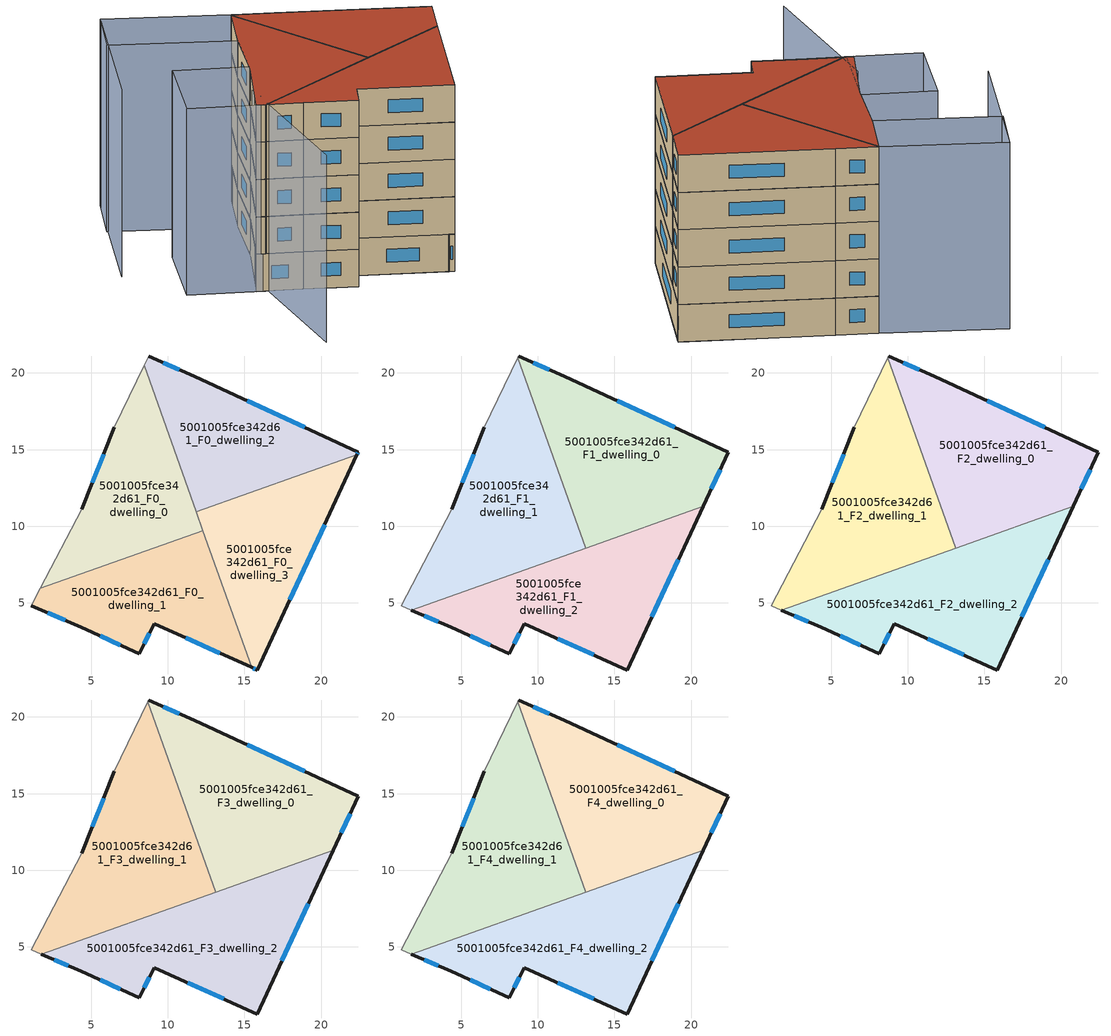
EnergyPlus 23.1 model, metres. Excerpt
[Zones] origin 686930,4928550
5001005fce342d61_F0_dwelling_0
 floor ground (EU_floor_Construction): 12.29,9.72 8.46,20.5 6.51,16.45 4.39,11.1 1.7,5.96 z0
 wall outside (EU_wall_Construction): 4.39,11.1 6.51,16.45 z0:3
 wall adiabatic (EU_wall_Construction): 6.51,16.45 8.46,20.5 / 1.7,5.96 4.39,11.1 z0:3
 wall to 5001005fce342d61_F0_dwelling_1 (EU_wall_Construction): 12.29,9.72 1.7,5.96 z0:3
 wall to 5001005fce342d61_F0_dwelling_2 (EU_wall_Construction): 8.46,20.5 11.86,10.95 z0:3
 wall to 5001005fce342d61_F0_dwelling_3 (EU_wall_Construction): 11.86,10.95 12.29,9.72 z0:3
 window (EU_Window_Construction): 5.07,12.84 5.82,14.71 z0.98:2.02
5001005fce342d61_F0_dwelling_1
 floor ground (EU_floor_Construction): 15.46,0.8 12.29,9.72 1.7,5.96 1.1,4.81 4.36,3.42 8.15,1.7 9.12,3.65 z0
 wall outside (EU_wall_Construction): 15.46,0.8 9.12,3.65 8.15,1.7 4.36,3.42 1.1,4.81 z0:3
 wall adiabatic (EU_wall_Construction): 1.1,4.81 1.7,5.96 z0:3
 wall to 5001005fce342d61_F0_dwelling_3 (EU_wall_Construction): 12.29,9.72 15.46,0.8 z0:3
 window (EU_Window_Construction): 6.92,2.26 5.59,2.86 / 3.3,3.87 2.17,4.36 / 13.4,1.73 11.19,2.72 / 8.81,3.02 8.46,2.34 z0.98:2.02
5001005fce342d61_F0_dwelling_2
 floor ground (EU_floor_Construction): 22.34,14.67 22.42,14.84 11.71,19.79 8.76,21.1 8.46,20.5 11.85,10.95 z0
 wall outside (EU_wall_Construction): 8.76,21.1 11.71,19.79 22.42,14.84 22.34,14.67 z0:3
 wall to 5001005fce342d61_F0_dwelling_3 (EU_wall_Construction): 22.34,14.67 11.85,10.95 z0:3
 wall adiabatic (EU_wall_Construction): 8.46,20.5 8.76,21.1 z0:3
 window (EU_Window_Construction): 9.72,20.68 10.75,20.22 / 15.19,18.18 18.94,16.45 / 22.39,14.79 22.36,14.73 z0.98:2.02
5001005fce342d61_F0_dwelling_3
 floor ground (EU_floor_Construction): 15.83,0.63 22.34,14.67 11.85,10.95 15.46,0.8 z0
 wall outside (EU_wall_Construction): 22.34,14.67 15.83,0.63 15.46,0.8 z0:3
 window (EU_Window_Construction): 20.22,10.11 17.95,5.2 / 15.71,0.69 15.58,0.75 z0.98:2.02
5001005fce342d61_F1_dwelling_0
 floor to 5001005fce342d61_F0_dwelling_2 (EU_floor_Construction): 22.34,14.67 22.42,14.84 11.71,19.79 8.76,21.1 8.7,20.99 12.22,11.08 z3
 floor to 5001005fce342d61_F0_dwelling_3 (EU_floor_Construction): 20.77,11.3 22.34,14.67 12.22,11.08 13.11,8.58 z3
 wall outside (EU_wall_Construction): 8.76,21.1 11.71,19.79 22.42,14.84 20.77,11.3 z3:6
 wall adiabatic (EU_wall_Construction): 8.7,21 8.76,21.1 z3:6
 wall to 5001005fce342d61_F1_dwelling_1 (EU_wall_Construction): 13.11,8.58 8.7,21 z3:6
 wall to 5001005fce342d61_F1_dwelling_2 (EU_wall_Construction): 20.77,11.3 13.11,8.58 z3:6
 window (EU_Window_Construction): 9.72,20.68 10.75,20.22 / 15.19,18.18 18.94,16.45 / 21.88,13.69 21.31,12.45 z3.98:5.02
5001005fce342d61_F1_dwelling_1
 floor to 5001005fce342d61_F0_dwelling_0 (EU_floor_Construction): 12.29,9.72 8.46,20.5 6.51,16.45 4.39,11.1 1.7,5.96 z3
 floor to 5001005fce342d61_F0_dwelling_1 (EU_floor_Construction): 12.75,8.45 12.29,9.72 1.7,5.96 1.1,4.81 1.74,4.54 z3
 floor to 5001005fce342d61_F0_dwelling_2 (EU_floor_Construction): 12.22,11.08 8.7,20.99 8.46,20.5 11.86,10.95 z3
 floor to 5001005fce342d61_F0_dwelling_3 (EU_floor_Construction): 13.11,8.58 12.22,11.08 11.86,10.95 12.75,8.45 z3
 wall outside (EU_wall_Construction): 4.39,11.1 6.51,16.45 z3:6
 wall adiabatic (EU_wall_Construction): 6.51,16.45 8.7,21 / 1.74,4.54 1.1,4.81 4.39,11.1 z3:6
 wall to 5001005fce342d61_F1_dwelling_2 (EU_wall_Construction): 13.11,8.58 1.74,4.54 z3:6
 window (EU_Window_Construction): 5.07,12.84 5.82,14.71 z3.98:5.02
5001005fce342d61_F1_dwelling_2
 floor to 5001005fce342d61_F0_dwelling_1 (EU_floor_Construction): 15.46,0.8 12.75,8.45 1.74,4.54 4.36,3.42 8.15,1.7 9.12,3.65 z3
 floor to 5001005fce342d61_F0_dwelling_3 (EU_floor_Construction): 15.83,0.63 20.77,11.3 12.75,8.45 15.46,0.8 z3
 wall outside (EU_wall_Construction): 20.77,11.3 15.83,0.63 9.12,3.65 8.15,1.7 4.36,3.42 1.74,4.54 z3:6
 window (EU_Window_Construction): 6.92,2.26 5.59,2.86 / 3.51,3.79 2.6,4.18 / 19.17,7.83 17.44,4.1 / 13.65,1.61 11.31,2.67 / 8.81,3.02 8.46,2.34 z3.98:5.02
5001005fce342d61_F2_dwelling_0
 floor to 5001005fce342d61_F1_dwelling_0 (EU_floor_Construction): 20.77,11.3 22.42,14.84 11.71,19.79 8.76,21.1 8.7,21 13.11,8.58 z6
 wall outside (EU_wall_Construction): 8.76,21.1 11.71,19.79 22.42,14.84 20.77,11.3 z6:9
 wall adiabatic (EU_wall_Construction): 8.7,21 8.76,21.1 z6:9
 wall to 5001005fce342d61_F2_dwelling_1 (EU_wall_Construction): 13.11,8.58 8.7,21 z6:9
 wall to 5001005fce342d61_F2_dwelling_2 (EU_wall_Construction): 20.77,11.3 13.11,8.58 z6:9
 window (EU_Window_Construction): 9.72,20.68 10.75,20.22 / 15.19,18.18 18.94,16.45 / 21.88,13.69 21.31,12.45 z6.98:8.02
5001005fce342d61_F2_dwelling_1
 floor to 5001005fce342d61_F1_dwelling_1 (EU_floor_Construction): 13.11,8.58 8.7,21 6.51,16.45 4.39,11.1 1.1,4.81 1.74,4.54 z6
 wall outside (EU_wall_Construction): 4.39,11.1 6.51,16.45 z6:9
 wall adiabatic (EU_wall_Construction): 6.51,16.45 8.7,21 / 1.74,4.54 1.1,4.81 4.39,11.1 z6:9
 wall to 5001005fce342d61_F2_dwelling_2 (EU_wall_Construction): 13.11,8.58 1.74,4.54 z6:9
 window (EU_Window_Construction): 5.07,12.84 5.82,14.71 z6.98:8.02
5001005fce342d61_F2_dwelling_2
 floor to 5001005fce342d61_F1_dwelling_2 (EU_floor_Construction): 15.83,0.63 20.77,11.3 1.74,4.54 4.36,3.42 8.15,1.7 9.12,3.65 z6
 wall outside (EU_wall_Construction): 20.77,11.3 15.83,0.63 9.12,3.65 8.15,1.7 4.36,3.42 1.74,4.54 z6:9
 window (EU_Window_Construction): 6.92,2.26 5.59,2.86 / 3.51,3.79 2.6,4.18 / 19.17,7.83 17.44,4.1 / 13.65,1.61 11.31,2.67 / 8.81,3.02 8.46,2.34 z6.98:8.02
5001005fce342d61_F3_dwelling_0
 floor to 5001005fce342d61_F2_dwelling_0 (EU_floor_Construction): 20.77,11.3 22.42,14.84 11.71,19.79 8.76,21.1 8.7,21 13.11,8.58 z9
 wall outside (EU_wall_Construction): 8.76,21.1 11.71,19.79 22.42,14.84 20.77,11.3 z9:12
 wall adiabatic (EU_wall_Construction): 8.7,21 8.76,21.1 z9:12
 wall to 5001005fce342d61_F3_dwelling_1 (EU_wall_Construction): 13.11,8.58 8.7,21 z9:12
 wall to 5001005fce342d61_F3_dwelling_2 (EU_wall_Construction): 20.77,11.3 13.11,8.58 z9:12
 window (EU_Window_Construction): 9.72,20.68 10.75,20.22 / 15.19,18.18 18.94,16.45 / 21.88,13.69 21.31,12.45 z9.98:11.02
5001005fce342d61_F3_dwelling_1
 floor to 5001005fce342d61_F2_dwelling_1 (EU_floor_Construction): 13.11,8.58 8.7,21 6.51,16.45 4.39,11.1 1.1,4.81 1.74,4.54 z9
 wall outside (EU_wall_Construction): 4.39,11.1 6.51,16.45 z9:12
 wall adiabatic (EU_wall_Construction): 6.51,16.45 8.7,21 / 1.74,4.54 1.1,4.81 4.39,11.1 z9:12
 wall to 5001005fce342d61_F3_dwelling_2 (EU_wall_Construction): 13.11,8.58 1.74,4.54 z9:12
 window (EU_Window_Construction): 5.07,12.84 5.82,14.71 z9.98:11.02
5001005fce342d61_F3_dwelling_2
 floor to 5001005fce342d61_F2_dwelling_2 (EU_floor_Construction): 15.83,0.63 20.77,11.3 1.74,4.54 4.36,3.42 8.15,1.7 9.12,3.65 z9
 wall outside (EU_wall_Construction): 20.77,11.3 15.83,0.63 9.12,3.65 8.15,1.7 4.36,3.42 1.74,4.54 z9:12
 window (EU_Window_Construction): 6.92,2.26 5.59,2.86 / 3.51,3.79 2.6,4.18 / 19.17,7.83 17.44,4.1 / 13.65,1.61 11.31,2.67 / 8.81,3.02 8.46,2.34 z9.98:11.02
5001005fce342d61_F4_dwelling_0
 floor to 5001005fce342d61_F3_dwelling_0 (EU_floor_Construction): 20.77,11.3 22.42,14.84 11.71,19.79 8.76,21.1 8.7,21 13.11,8.58 z12
 wall outside (EU_wall_Construction): 8.76,21.1 11.71,19.79 22.42,14.84 20.77,11.3 z12:15
 wall adiabatic (EU_wall_Construction): 8.7,21 8.76,21.1 z12:15
 wall to 5001005fce342d61_F4_dwelling_1 (EU_wall_Construction): 13.11,8.58 8.7,21 z12:15
 wall to 5001005fce342d61_F4_dwelling_2 (EU_wall_Construction): 20.77,11.3 13.11,8.58 z12:15
 window (EU_Window_Construction): 9.72,20.68 10.75,20.22 / 15.19,18.18 18.94,16.45 / 21.88,13.69 21.31,12.45 z12.98:14.02
 roof outside (EU_roof_Construction): 22.42,14.84 20.77,11.3 13.11,8.58 8.7,21 8.76,21.1 11.71,19.79 z15
5001005fce342d61_F4_dwelling_1
 floor to 5001005fce342d61_F3_dwelling_1 (EU_floor_Construction): 13.11,8.58 8.7,21 6.51,16.45 4.39,11.1 1.1,4.81 1.74,4.54 z12
 wall outside (EU_wall_Construction): 4.39,11.1 6.51,16.45 z12:15
 wall adiabatic (EU_wall_Construction): 6.51,16.45 8.7,21 / 1.74,4.54 1.1,4.81 4.39,11.1 z12:15
 wall to 5001005fce342d61_F4_dwelling_2 (EU_wall_Construction): 13.11,8.58 1.74,4.54 z12:15
 window (EU_Window_Construction): 5.07,12.84 5.82,14.71 z12.98:14.02
 roof outside (EU_roof_Construction): 8.7,21 13.11,8.58 1.74,4.54 1.1,4.81 4.39,11.1 6.51,16.45 z15
5001005fce342d61_F4_dwelling_2
 floor to 5001005fce342d61_F3_dwelling_2 (EU_floor_Construction): 15.83,0.63 20.77,11.3 1.74,4.54 4.36,3.42 8.15,1.7 9.12,3.65 z12
 wall outside (EU_wall_Construction): 20.77,11.3 15.83,0.63 9.12,3.65 8.15,1.7 4.36,3.42 1.74,4.54 z12:15
 window (EU_Window_Construction): 6.92,2.26 5.59,2.86 / 3.51,3.79 2.6,4.18 / 19.17,7.83 17.44,4.1 / 13.65,1.61 11.31,2.67 / 8.81,3.02 8.46,2.34 z12.98:14.02
 roof outside (EU_roof_Construction): 20.77,11.3 15.83,0.63 9.12,3.65 8.15,1.7 4.36,3.42 1.74,4.54 z15
shading: 2.38,7.48 0.42,-6.4 / -0.19,25.08 -5.94,12.55 / 1.62,4.59 -3.71,6.85 / -3.71,6.85 -0.74,13.86 / -0.74,13.86 4.59,11.59 / 4.59,11.59 1.62,4.59 / 8.75,21.1 6.5,16.45 / 6.5,16.45 -2.31,20.72 / -2.31,20.72 -0.06,25.37 / -0.06,25.37 8.75,21.1 z0:15
[Building]
EU S2 Campaign: North Axis=0; Terrain=City; Solar Distribution=FullExterior
[Site:Location]
Bologna: Latitude=44.5; Longitude=11.25; Time Zone=1; Elevation=37
[SizingPeriod:WeatherFileDays]
AnnualSizingPeriod: Begin Month=1; Begin Day of Month=1; End Month=12; End Day of Month=31; Day of Week for Start Day=Monday; Use Weather File Daylight Saving Period=No; Use Weather File Rain and Snow Indicators=No
[MATERIAL]
EU_InternalMass_Material: Roughness=MediumRough; Thickness=0.1; Conductivity=1; Density=1800; Specific Heat=900; Thermal Absorptance=0.9; Solar Absorptance=0.7; Visible Absorptance=0.7
[MATERIAL:NOMASS] Roughness=MediumRough; Thermal Absorptance=0.9; Solar Absorptance=0.7; Visible Absorptance=0.7
Name | Thermal Resistance
EU_wall_NoMass | 0.905828
EU_roof_NoMass | 0.37593
EU_floor_NoMass | 0.67114
[WINDOWMATERIAL:SIMPLEGLAZINGSYSTEM]
EU_Window_SimpleGlazing: UFactor=4.52486; Solar Heat Gain Coefficient=0.85; Visible Transmittance=0.85
[CONSTRUCTION]
EU_wall_Construction: EU_wall_NoMass
EU_roof_Construction: EU_roof_NoMass
EU_floor_Construction: EU_floor_NoMass
EU_InternalMass_Construction: EU_InternalMass_Material
EU_Window_Construction: EU_Window_SimpleGlazing
[ZONE] Type=1; Multiplier=1; Ceiling Height=autocalculate; Floor Area=autocalculate; Part of Total Floor Area=Yes
Name | Volume
5001005fce342d61_F0_dwelling_0 | 189.269
5001005fce342d61_F1_dwelling_0; 5001005fce342d61_F2_dwelling_0; 5001005fce342d61_F3_dwelling_0; 5001005fce342d61_F4_dwelling_0 | 252.372
5001005fce342d61_F0_dwelling_1 | 189.278
5001005fce342d61_F1_dwelling_1; 5001005fce342d61_F2_dwelling_1; 5001005fce342d61_F3_dwelling_1; 5001005fce342d61_F4_dwelling_1 | 252.364
5001005fce342d61_F0_dwelling_2 | 189.273
5001005fce342d61_F1_dwelling_2; 5001005fce342d61_F2_dwelling_2; 5001005fce342d61_F3_dwelling_2; 5001005fce342d61_F4_dwelling_2 | 252.344
5001005fce342d61_F0_dwelling_3 | 189.267
[INTERNALMASS] Construction=EU_InternalMass_Construction
Name | Zone or ZoneList | Surface Area
5001005fce342d61_F0_dwelling_0_EU_InternalMass | 5001005fce342d61_F0_dwelling_0 | 63.0898
5001005fce342d61_F0_dwelling_1_EU_InternalMass | 5001005fce342d61_F0_dwelling_1 | 63.0922
5001005fce342d61_F0_dwelling_2_EU_InternalMass | 5001005fce342d61_F0_dwelling_2 | 63.0912
5001005fce342d61_F0_dwelling_3_EU_InternalMass | 5001005fce342d61_F0_dwelling_3 | 63.0892
5001005fce342d61_F1_dwelling_0_EU_InternalMass | 5001005fce342d61_F1_dwelling_0 | 84.126
5001005fce342d61_F1_dwelling_1_EU_InternalMass | 5001005fce342d61_F1_dwelling_1 | 84.1206
5001005fce342d61_F1_dwelling_2_EU_InternalMass | 5001005fce342d61_F1_dwelling_2 | 84.1144
5001005fce342d61_F2_dwelling_0_EU_InternalMass | 5001005fce342d61_F2_dwelling_0 | 84.126
5001005fce342d61_F2_dwelling_1_EU_InternalMass | 5001005fce342d61_F2_dwelling_1 | 84.1206
5001005fce342d61_F2_dwelling_2_EU_InternalMass | 5001005fce342d61_F2_dwelling_2 | 84.1144
5001005fce342d61_F3_dwelling_0_EU_InternalMass | 5001005fce342d61_F3_dwelling_0 | 84.126
5001005fce342d61_F3_dwelling_1_EU_InternalMass | 5001005fce342d61_F3_dwelling_1 | 84.1206
5001005fce342d61_F3_dwelling_2_EU_InternalMass | 5001005fce342d61_F3_dwelling_2 | 84.1144
5001005fce342d61_F4_dwelling_0_EU_InternalMass | 5001005fce342d61_F4_dwelling_0 | 84.126
5001005fce342d61_F4_dwelling_1_EU_InternalMass | 5001005fce342d61_F4_dwelling_1 | 84.1206
5001005fce342d61_F4_dwelling_2_EU_InternalMass | 5001005fce342d61_F4_dwelling_2 | 84.1144
[OTHEREQUIPMENT] Fuel Type=Electricity; Design Level Calculation Method=Watts/Area; Power per Zone Floor Area=1; Fraction Latent=0; Fraction Radiant=0; Fraction Lost=0; Carbon Dioxide Generation Rate=0; EndUse Subcategory=EU_Step8_InternalGains
Name | Zone or ZoneList or Space or SpaceList | Schedule
EU_Step8_InternalGain_5001005fce342d61_F0_dwelling_0_f000 | 5001005fce342d61_F0_dwelling_0 | EU_Step8_GainSchedule_5001005fce342d61_F0_dwelling_0_f000
EU_Step8_InternalGain_5001005fce342d61_F0_dwelling_1_f000 | 5001005fce342d61_F0_dwelling_1 | EU_Step8_GainSchedule_5001005fce342d61_F0_dwelling_1_f000
EU_Step8_InternalGain_5001005fce342d61_F0_dwelling_2_f000 | 5001005fce342d61_F0_dwelling_2 | EU_Step8_GainSchedule_5001005fce342d61_F0_dwelling_2_f000
EU_Step8_InternalGain_5001005fce342d61_F0_dwelling_3_f000 | 5001005fce342d61_F0_dwelling_3 | EU_Step8_GainSchedule_5001005fce342d61_F0_dwelling_3_f000
EU_Step8_InternalGain_5001005fce342d61_F1_dwelling_0_f000 | 5001005fce342d61_F1_dwelling_0 | EU_Step8_GainSchedule_5001005fce342d61_F1_dwelling_0_f000
EU_Step8_InternalGain_5001005fce342d61_F1_dwelling_1_f000 | 5001005fce342d61_F1_dwelling_1 | EU_Step8_GainSchedule_5001005fce342d61_F1_dwelling_1_f000
EU_Step8_InternalGain_5001005fce342d61_F1_dwelling_2_f000 | 5001005fce342d61_F1_dwelling_2 | EU_Step8_GainSchedule_5001005fce342d61_F1_dwelling_2_f000
EU_Step8_InternalGain_5001005fce342d61_F2_dwelling_0_f000 | 5001005fce342d61_F2_dwelling_0 | EU_Step8_GainSchedule_5001005fce342d61_F2_dwelling_0_f000
EU_Step8_InternalGain_5001005fce342d61_F2_dwelling_1_f000 | 5001005fce342d61_F2_dwelling_1 | EU_Step8_GainSchedule_5001005fce342d61_F2_dwelling_1_f000
EU_Step8_InternalGain_5001005fce342d61_F2_dwelling_2_f000 | 5001005fce342d61_F2_dwelling_2 | EU_Step8_GainSchedule_5001005fce342d61_F2_dwelling_2_f000
EU_Step8_InternalGain_5001005fce342d61_F3_dwelling_0_f000 | 5001005fce342d61_F3_dwelling_0 | EU_Step8_GainSchedule_5001005fce342d61_F3_dwelling_0_f000
EU_Step8_InternalGain_5001005fce342d61_F3_dwelling_1_f000 | 5001005fce342d61_F3_dwelling_1 | EU_Step8_GainSchedule_5001005fce342d61_F3_dwelling_1_f000
EU_Step8_InternalGain_5001005fce342d61_F3_dwelling_2_f000 | 5001005fce342d61_F3_dwelling_2 | EU_Step8_GainSchedule_5001005fce342d61_F3_dwelling_2_f000
EU_Step8_InternalGain_5001005fce342d61_F4_dwelling_0_f000 | 5001005fce342d61_F4_dwelling_0 | EU_Step8_GainSchedule_5001005fce342d61_F4_dwelling_0_f000
EU_Step8_InternalGain_5001005fce342d61_F4_dwelling_1_f000 | 5001005fce342d61_F4_dwelling_1 | EU_Step8_GainSchedule_5001005fce342d61_F4_dwelling_1_f000
EU_Step8_InternalGain_5001005fce342d61_F4_dwelling_2_f000 | 5001005fce342d61_F4_dwelling_2 | EU_Step8_GainSchedule_5001005fce342d61_F4_dwelling_2_f000
[ZONEVENTILATION:DESIGNFLOWRATE] Schedule=EU_AlwaysOn; Design Flow Rate Calculation Method=AirChanges/Hour; Air Changes per Hour=0.73129; Ventilation Type=Natural; Fan Pressure Rise=0; Fan Total Efficiency=1; Constant Term Coefficient=1; Temperature Term Coefficient=0; Velocity Term Coefficient=0; Velocity Squared Term Coefficient=0; Minimum Indoor Temperature=-100; Maximum Indoor Temperature=100; Delta Temperature=-100; Minimum Outdoor Temperature=-100; Maximum Outdoor Temperature=100; Maximum Wind Speed=40
Name | Zone or ZoneList or Space or SpaceList
EU_ConstantAir_5001005fce342d61_F0_dwelling_0 | 5001005fce342d61_F0_dwelling_0
EU_ConstantAir_5001005fce342d61_F0_dwelling_1 | 5001005fce342d61_F0_dwelling_1
EU_ConstantAir_5001005fce342d61_F0_dwelling_2 | 5001005fce342d61_F0_dwelling_2
EU_ConstantAir_5001005fce342d61_F0_dwelling_3 | 5001005fce342d61_F0_dwelling_3
EU_ConstantAir_5001005fce342d61_F1_dwelling_0 | 5001005fce342d61_F1_dwelling_0
EU_ConstantAir_5001005fce342d61_F1_dwelling_1 | 5001005fce342d61_F1_dwelling_1
EU_ConstantAir_5001005fce342d61_F1_dwelling_2 | 5001005fce342d61_F1_dwelling_2
EU_ConstantAir_5001005fce342d61_F2_dwelling_0 | 5001005fce342d61_F2_dwelling_0
EU_ConstantAir_5001005fce342d61_F2_dwelling_1 | 5001005fce342d61_F2_dwelling_1
EU_ConstantAir_5001005fce342d61_F2_dwelling_2 | 5001005fce342d61_F2_dwelling_2
EU_ConstantAir_5001005fce342d61_F3_dwelling_0 | 5001005fce342d61_F3_dwelling_0
EU_ConstantAir_5001005fce342d61_F3_dwelling_1 | 5001005fce342d61_F3_dwelling_1
EU_ConstantAir_5001005fce342d61_F3_dwelling_2 | 5001005fce342d61_F3_dwelling_2
EU_ConstantAir_5001005fce342d61_F4_dwelling_0 | 5001005fce342d61_F4_dwelling_0
EU_ConstantAir_5001005fce342d61_F4_dwelling_1 | 5001005fce342d61_F4_dwelling_1
EU_ConstantAir_5001005fce342d61_F4_dwelling_2 | 5001005fce342d61_F4_dwelling_2
[HVACTEMPLATE:THERMOSTAT] Constant Heating Setpoint=20; Constant Cooling Setpoint=50
EU_HeatOnly_5001005fce342d61_F0_dwelling_0; EU_HeatOnly_5001005fce342d61_F0_dwelling_1; EU_HeatOnly_5001005fce342d61_F0_dwelling_2; EU_HeatOnly_5001005fce342d61_F0_dwelling_3; EU_HeatOnly_5001005fce342d61_F1_dwelling_0; EU_HeatOnly_5001005fce342d61_F1_dwelling_1; EU_HeatOnly_5001005fce342d61_F1_dwelling_2; EU_HeatOnly_5001005fce342d61_F2_dwelling_0; EU_HeatOnly_5001005fce342d61_F2_dwelling_1; EU_HeatOnly_5001005fce342d61_F2_dwelling_2; EU_HeatOnly_5001005fce342d61_F3_dwelling_0; EU_HeatOnly_5001005fce342d61_F3_dwelling_1; EU_HeatOnly_5001005fce342d61_F3_dwelling_2; EU_HeatOnly_5001005fce342d61_F4_dwelling_0; EU_HeatOnly_5001005fce342d61_F4_dwelling_1; EU_HeatOnly_5001005fce342d61_F4_dwelling_2
[HVACTEMPLATE:ZONE:IDEALLOADSAIRSYSTEM] System Availability Schedule=EU_AlwaysOn; Maximum Heating Supply Air Temperature=50; Minimum Cooling Supply Air Temperature=13; Maximum Heating Supply Air Humidity Ratio=0.0156; Minimum Cooling Supply Air Humidity Ratio=0.0077; Heating Limit=NoLimit; Cooling Limit=NoLimit; Heating Availability Schedule=EU_AlwaysOn; Cooling Availability Schedule=EU_CoolingOff; Dehumidification Control Type=ConstantSensibleHeatRatio; Cooling Sensible Heat Ratio=0.7; Dehumidification Setpoint=60; Humidification Control Type=None; Humidification Setpoint=30; Outdoor Air Method=None; Outdoor Air Flow Rate per Person=0.00944; Outdoor Air Flow Rate per Zone Floor Area=0; Outdoor Air Flow Rate per Zone=0; Demand Controlled Ventilation Type=None; Outdoor Air Economizer Type=NoEconomizer; Heat Recovery Type=None; Sensible Heat Recovery Effectiveness=0.7; Latent Heat Recovery Effectiveness=0.65
Name | Template Thermostat
5001005fce342d61_F0_dwelling_0 | EU_HeatOnly_5001005fce342d61_F0_dwelling_0
5001005fce342d61_F0_dwelling_1 | EU_HeatOnly_5001005fce342d61_F0_dwelling_1
5001005fce342d61_F0_dwelling_2 | EU_HeatOnly_5001005fce342d61_F0_dwelling_2
5001005fce342d61_F0_dwelling_3 | EU_HeatOnly_5001005fce342d61_F0_dwelling_3
5001005fce342d61_F1_dwelling_0 | EU_HeatOnly_5001005fce342d61_F1_dwelling_0
5001005fce342d61_F1_dwelling_1 | EU_HeatOnly_5001005fce342d61_F1_dwelling_1
5001005fce342d61_F1_dwelling_2 | EU_HeatOnly_5001005fce342d61_F1_dwelling_2
5001005fce342d61_F2_dwelling_0 | EU_HeatOnly_5001005fce342d61_F2_dwelling_0
5001005fce342d61_F2_dwelling_1 | EU_HeatOnly_5001005fce342d61_F2_dwelling_1
5001005fce342d61_F2_dwelling_2 | EU_HeatOnly_5001005fce342d61_F2_dwelling_2
5001005fce342d61_F3_dwelling_0 | EU_HeatOnly_5001005fce342d61_F3_dwelling_0
5001005fce342d61_F3_dwelling_1 | EU_HeatOnly_5001005fce342d61_F3_dwelling_1
5001005fce342d61_F3_dwelling_2 | EU_HeatOnly_5001005fce342d61_F3_dwelling_2
5001005fce342d61_F4_dwelling_0 | EU_HeatOnly_5001005fce342d61_F4_dwelling_0
5001005fce342d61_F4_dwelling_1 | EU_HeatOnly_5001005fce342d61_F4_dwelling_1
5001005fce342d61_F4_dwelling_2 | EU_HeatOnly_5001005fce342d61_F4_dwelling_2
[SIZING:ZONE] Zone Cooling Design Supply Air Temperature Input Method=SupplyAirTemperature; Zone Cooling Design Supply Air Temperature=13; Zone Heating Design Supply Air Temperature Input Method=SupplyAirTemperature; Zone Heating Design Supply Air Temperature=50; Zone Cooling Design Supply Air Humidity Ratio=0.008; Zone Heating Design Supply Air Humidity Ratio=0.008; Cooling Design Air Flow Method=DesignDay; Cooling Design Air Flow Rate=0; Cooling Minimum Air Flow per Zone Floor Area=0.000762; Cooling Minimum Air Flow=0; Cooling Minimum Air Flow Fraction=0.2; Heating Design Air Flow Method=DesignDay; Heating Design Air Flow Rate=0; Heating Maximum Air Flow per Zone Floor Area=0.002032; Heating Maximum Air Flow=0.141576; Heating Maximum Air Flow Fraction=0.3; Account for Dedicated Outdoor Air System=No; Dedicated Outdoor Air System Control Strategy=NeutralSupplyAir; Dedicated Outdoor Air Low Setpoint Temperature for Design=autosize; Dedicated Outdoor Air High Setpoint Temperature for Design=autosize; Zone Load Sizing Method=Sensible Load Only No Latent Load; Zone Latent Cooling Design Supply Air Humidity Ratio Input Method=HumidityRatioDifference; Zone Cooling Design Supply Air Humidity Ratio Difference=0.005; Zone Latent Heating Design Supply Air Humidity Ratio Input Method=HumidityRatioDifference; Zone Humidification Design Supply Air Humidity Ratio Difference=0.005
5001005fce342d61_F0_dwelling_0; 5001005fce342d61_F0_dwelling_1; 5001005fce342d61_F0_dwelling_2; 5001005fce342d61_F0_dwelling_3; 5001005fce342d61_F1_dwelling_0; 5001005fce342d61_F1_dwelling_1; 5001005fce342d61_F1_dwelling_2; 5001005fce342d61_F2_dwelling_0; 5001005fce342d61_F2_dwelling_1; 5001005fce342d61_F2_dwelling_2; 5001005fce342d61_F3_dwelling_0; 5001005fce342d61_F3_dwelling_1; 5001005fce342d61_F3_dwelling_2; 5001005fce342d61_F4_dwelling_0; 5001005fce342d61_F4_dwelling_1; 5001005fce342d61_F4_dwelling_2
[SCHEDULE:CONSTANT]
Name | Hourly Value
EU_AlwaysOn | 1
EU_CoolingOff | 0
[SCHEDULE:FILE] Column Number=1; Rows to Skip at Top=0; Number of Hours of Data=8760; Column Separator=Comma; Interpolate to Timestep=No; Minutes per Item=60; Adjust Schedule for Daylight Savings=Yes
Name | File
EU_Step8_GainSchedule_5001005fce342d61_F0_dwelling_0_f000 | ../../schedules/5001005fce342d61/5001005fce342d61_F0_dwelling_0_f000_gain.csv
EU_Step8_GainSchedule_5001005fce342d61_F0_dwelling_1_f000 | ../../schedules/5001005fce342d61/5001005fce342d61_F0_dwelling_1_f000_gain.csv
EU_Step8_GainSchedule_5001005fce342d61_F0_dwelling_2_f000 | ../../schedules/5001005fce342d61/5001005fce342d61_F0_dwelling_2_f000_gain.csv
EU_Step8_GainSchedule_5001005fce342d61_F0_dwelling_3_f000 | ../../schedules/5001005fce342d61/5001005fce342d61_F0_dwelling_3_f000_gain.csv
EU_Step8_GainSchedule_5001005fce342d61_F1_dwelling_0_f000 | ../../schedules/5001005fce342d61/5001005fce342d61_F1_dwelling_0_f000_gain.csv
EU_Step8_GainSchedule_5001005fce342d61_F1_dwelling_1_f000 | ../../schedules/5001005fce342d61/5001005fce342d61_F1_dwelling_1_f000_gain.csv
EU_Step8_GainSchedule_5001005fce342d61_F1_dwelling_2_f000 | ../../schedules/5001005fce342d61/5001005fce342d61_F1_dwelling_2_f000_gain.csv
EU_Step8_GainSchedule_5001005fce342d61_F2_dwelling_0_f000 | ../../schedules/5001005fce342d61/5001005fce342d61_F2_dwelling_0_f000_gain.csv
EU_Step8_GainSchedule_5001005fce342d61_F2_dwelling_1_f000 | ../../schedules/5001005fce342d61/5001005fce342d61_F2_dwelling_1_f000_gain.csv
EU_Step8_GainSchedule_5001005fce342d61_F2_dwelling_2_f000 | ../../schedules/5001005fce342d61/5001005fce342d61_F2_dwelling_2_f000_gain.csv
EU_Step8_GainSchedule_5001005fce342d61_F3_dwelling_0_f000 | ../../schedules/5001005fce342d61/5001005fce342d61_F3_dwelling_0_f000_gain.csv
EU_Step8_GainSchedule_5001005fce342d61_F3_dwelling_1_f000 | ../../schedules/5001005fce342d61/5001005fce342d61_F3_dwelling_1_f000_gain.csv
EU_Step8_GainSchedule_5001005fce342d61_F3_dwelling_2_f000 | ../../schedules/5001005fce342d61/5001005fce342d61_F3_dwelling_2_f000_gain.csv
EU_Step8_GainSchedule_5001005fce342d61_F4_dwelling_0_f000 | ../../schedules/5001005fce342d61/5001005fce342d61_F4_dwelling_0_f000_gain.csv
EU_Step8_GainSchedule_5001005fce342d61_F4_dwelling_1_f000 | ../../schedules/5001005fce342d61/5001005fce342d61_F4_dwelling_1_f000_gain.csv
EU_Step8_GainSchedule_5001005fce342d61_F4_dwelling_2_f000 | ../../schedules/5001005fce342d61/5001005fce342d61_F4_dwelling_2_f000_gain.csv
